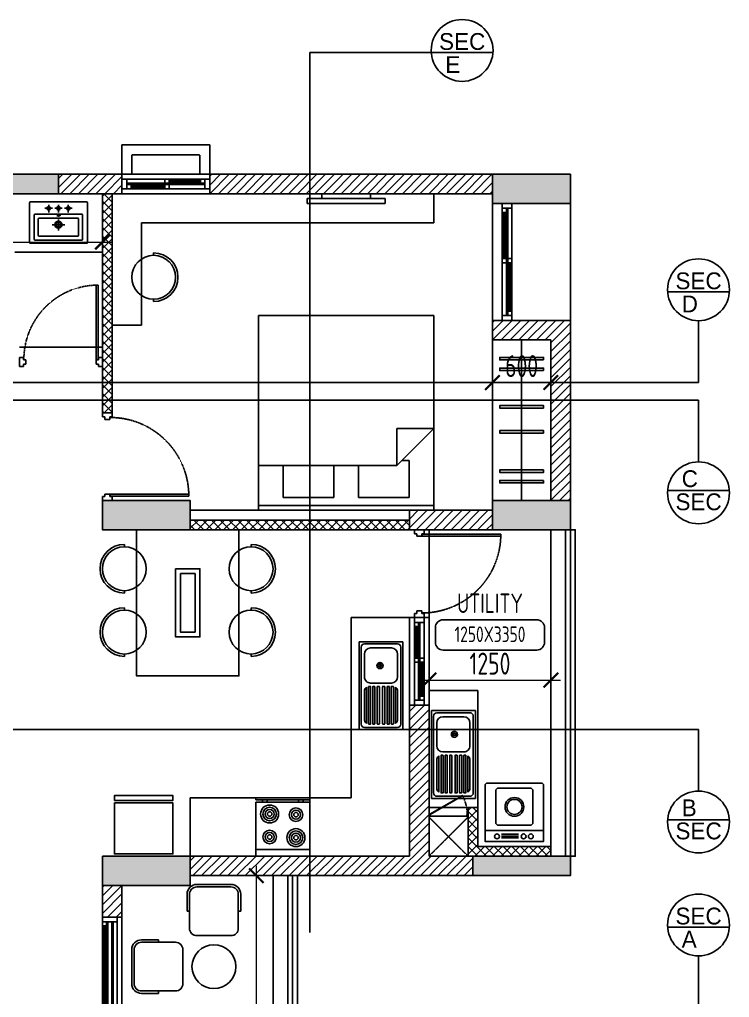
# Model space of a CAD drawing. Header units: millimetres. Extents: x -31859 to 58212, y -66440 to 17102.
# Drawn here: x 50931 to 58212, y -2439 to 7599 of the extents above; entities that cross this region are included whole.
import ezdxf
from ezdxf.enums import TextEntityAlignment as Align

# ---------------------------------------------------------------- set-up
doc = ezdxf.new("R2010")
doc.units = ezdxf.units.MM
doc.header["$LTSCALE"] = 10
doc.header["$PDMODE"] = 35
doc.header["$PDSIZE"] = 500
doc.linetypes.add('DASHED', pattern=[19.05, 12.7, -6.35])
doc.linetypes.add('HIDDEN', pattern=[9.525, 6.35, -3.175])
for name, color, linetype in [('07--DIM-1', 1, 'Continuous'), ('A--BLOCKWALL-1', 9, 'Continuous'), ('A--BLOCKWALL-2', 2, 'Continuous'), ('A--BLOCKWALL-3', 3, 'Continuous'), ('A--BLOCKWALL-HATCH', 8, 'Continuous'), ('A--CONCRETE-1', 9, 'Continuous'), ('A--CONCRETE-HID', 9, 'HIDDEN'), ('A--DOWN', 34, 'Continuous'), ('A--FIXTURE-0', 8, 'Continuous'), ('A--FURNITURE-0', 253, 'Continuous'), ('A--FURNITURE-1', 9, 'Continuous'), ('A--GLAZING-0', 181, 'Continuous'), ('A--HANDRAIL-1', 9, 'Continuous'), ('A--HATCH-1', 8, 'Continuous'), ('A--SANITARY-0', 253, 'Continuous'), ('A--SHAFT-HIDDEN', 9, 'HIDDEN'), ('A--SPACENUMBER', 2, 'Continuous'), ('A--SPACENUMBER-1', 8, 'Continuous'), ('A--SPACEREF', 3, 'Continuous'), ('A--Stucture', 9, 'Continuous'), ('A--TILING-1', 8, 'Continuous'), ('Typical floor Column Centre line$0$X-3rd Floor Column$0$A--COL250', 250, 'Continuous'), ('Typical floor Column Centre line$0$X-3rd Floor Column$0$A--CONCRETE-4', 4, 'Continuous')]:
    doc.layers.add(name, color=color, linetype=linetype)
doc.styles.add('ISO', font='isocp2.shx', dxfattribs={"width": 0.8})
doc.dimstyles.new('A-DIM-100', dxfattribs={"dimscale": 100, "dimtxt": 2.25, "dimasz": 1.5, "dimexe": 1, "dimexo": 0.5, "dimgap": 0, "dimtad": 0, "dimdec": 0, "dimzin": 12, "dimdsep": 46, "dimtxsty": 'ISO', "dimblk": 'ARCHTICK', "dimcen": 1, "dimdle": 1, "dimclrd": 8, "dimclre": 8, "dimclrt": 256, "dimadec": 0, "dimazin": 3, "dimtfac": 1, "dimtdec": 0, "dimtmove": 1, "dimatfit": 2, "dimfxl": 1, "dimtvp": 0.75, "dimtolj": 1, "dimtzin": 12, "dimlwd": 18, "dimlwe": 18, "dimarcsym": 0})
pattern_1 = [(45, (48881.21, -7888.62), (-44.90128, 44.90128), [])]
pattern_2 = [(45, (48881.21, -7888.62), (-44.90128, 44.90128), []), (135, (48881.21, -7888.62), (-44.90128, -44.90128), [])]

# ---------------------------------------------------------------- blocks, each defined once
blk = doc.blocks.new('A$C542B73FF')
at = {"layer": 'A--FURNITURE-0'}
for points in [[(-400, 50), (400, 50), (400, 100), (-400, 100)], [(-250, 0), (250, 0), (250, 50), (-250, 50)]]:
    blk.add_lwpolyline(points, close=True, dxfattribs=at)
blk = doc.blocks.new('A$C7FA855F9')
at = {"layer": 'A--FURNITURE-0', "linetype": 'Continuous'}
for p, q in [((900, 2000), (-900, 2000)), ((-900, 2000), (-900, 0)), ((900, 0), (900, 2000)), ((900, 840), (520, 460)), ((520, 840), (900, 840)), ((520, 460), (520, 840)), ((645, 510), (570, 510)), ((645, 130), (645, 510)), ((-900, 460), (520, 460)), ((-645, 460), (-645, 130)), ((-125, 130), (-125, 460)), ((125, 460), (125, 130)), ((-645, 130), (-125, 130)), ((125, 130), (645, 130)), ((-900, 50), (900, 50)), ((-900, 0), (900, 0))]:
    blk.add_line(p, q, dxfattribs=at)
blk = doc.blocks.new('A$C383732B3')
for p, q in [((275, 250), (275, 275)), ((275, -250), (275, -275))]:
    blk.add_line(p, q)
blk.add_lwpolyline([(275, 275), (100, 275, 0.414214), (0, 175), (0, -175, 0.414214), (100, -275), (275, -275)], format="xyb")
blk.add_lwpolyline([(100, -250), (450, -250, 0.414214), (525, -175), (525, 175, 0.414214), (450, 250), (100, 250, 0.414214), (25, 175), (25, -175, 0.414214)], format="xyb", close=True)
blk = doc.blocks.new('A$C337B3EF4')
for p, q in [((0, 225), (0, 250)), ((0, -250), (0, -225))]:
    blk.add_line(p, q)
blk.add_circle((0, 0), 225)
blk.add_arc((0, 0), 250, 270, 90)
blk = doc.blocks.new('A$C666E5324')
at = {"layer": 'A--FURNITURE-0'}
for points in [[(0, -525), (-1500, -525), (-1500, 525), (0, 525)], [(-400, -125), (-1100, -125), (-1100, 125), (-400, 125)], [(-450, -75), (-1050, -75), (-1050, 75), (-450, 75)]]:
    blk.add_lwpolyline(points, close=True, dxfattribs=at)
at = {"layer": 'A--FURNITURE-0', "xscale": -1, "rotation": 270.000000000004}
for p in [(-1050, 650), (-400, 650)]:
    blk.add_blockref('A$C337B3EF4', p, dxfattribs=at)
at = {"layer": 'A--FURNITURE-0', "rotation": 270.000000000004}
for p in [(-1050, -650), (-400, -650)]:
    blk.add_blockref('A$C337B3EF4', p, dxfattribs=at)
blk = doc.blocks.new('A$C030B2EE2')
at = {"layer": 'A--DOWN'}
for p, q in [((-100, 1150), (-100, 50)), ((-57, 1150), (-57, 50)), ((-43, 1150), (-43, 93)), ((0, 50), (0, 1150))]:
    blk.add_line(p, q, dxfattribs=at)
for points in [[(0, 1150), (-100, 1150), (-100, 1200), (0, 1200)], [(-57, 1150), (-100, 1150), (-100, 1107), (-57, 1107)], [(-57, 634), (-100, 634), (-100, 591), (-57, 591)], [(0, 634), (-43, 634), (-43, 591), (0, 591)], [(0, 50), (-100, 50), (-100, 0), (0, 0)], [(0, 93), (-43, 93), (-43, 50), (0, 50)]]:
    blk.add_lwpolyline(points, close=True, dxfattribs=at)
at = {"layer": 'A--GLAZING-0'}
for p, q in [((-86, 634), (-86, 1107)), ((-72, 634), (-72, 1107)), ((-28, 93), (-28, 591)), ((-14, 93), (-14, 591))]:
    blk.add_line(p, q, dxfattribs=at)
blk = doc.blocks.new('A$C35654C4B')
at = {"layer": 'A--BLOCKWALL-1'}
for p, q in [((-900, 200), (0, 200)), ((-900, 0), (0, 0))]:
    blk.add_line(p, q, dxfattribs=at)
at = {"layer": 'A--DOWN'}
for p, q in [((-50, 150), (-850, 150)), ((-50, 107), (-850, 107)), ((-850, 50), (-50, 50)), ((-50, 93), (-807, 93))]:
    blk.add_line(p, q, dxfattribs=at)
for points in [[(-850, 50), (-850, 150), (-900, 150), (-900, 50)], [(-416, 107), (-416, 150), (-459, 150), (-459, 107)], [(-50, 107), (-50, 150), (-93, 150), (-93, 107)], [(-50, 50), (-50, 150), (0, 150), (0, 50)], [(-807, 50), (-807, 93), (-850, 93), (-850, 50)], [(-416, 50), (-416, 93), (-459, 93), (-459, 50)]]:
    blk.add_lwpolyline(points, close=True, dxfattribs=at)
at = {"layer": 'A--GLAZING-0'}
for p, q in [((-416, 136), (-93, 136)), ((-416, 122), (-93, 122)), ((-807, 78), (-459, 78)), ((-807, 64), (-459, 64))]:
    blk.add_line(p, q, dxfattribs=at)
blk = doc.blocks.new('A$C34D21E7E')
at = {"layer": 'A--DOWN'}
for p, q in [((-150, 2450), (-150, -150)), ((-110, 2450), (-110, -150)), ((-95, 2450), (-95, -150)), ((-55, -150), (-55, 2450)), ((-40, -150), (-40, 2450)), ((0, -150), (0, 2450))]:
    blk.add_line(p, q, dxfattribs=at)
for points in [[(-150, 2450), (0, 2450), (0, 2500), (-150, 2500)], [(-40, 2450), (0, 2450), (0, 2410), (-40, 2410)], [(-95, 1590), (-55, 1590), (-55, 1550), (-95, 1550)], [(-40, 1550), (0, 1550), (0, 1590), (-40, 1590)], [(-150, 740), (-110, 740), (-110, 700), (-150, 700)], [(-95, 700), (-55, 700), (-55, 740), (-95, 740)], [(-150, -150), (-110, -150), (-110, -110), (-150, -110)], [(-150, -150), (0, -150), (0, -200), (-150, -200)]]:
    blk.add_lwpolyline(points, close=True, dxfattribs=at)
at = {"layer": 'A--GLAZING-0'}
for p, q in [((-25, 1590), (-25, 2410)), ((-15, 1590), (-15, 2410)), ((-80, 740), (-80, 1550)), ((-70, 740), (-70, 1550)), ((-135, -110), (-135, 700)), ((-125, -110), (-125, 700))]:
    blk.add_line(p, q, dxfattribs=at)
blk = doc.blocks.new('A$C1CBF2325')
at = {"layer": 'A--DOWN'}
for p, q in [((100, 0), (0, 0)), ((0, 0), (0, -42)), ((100, 0), (100, -42)), ((25, -42), (0, -42)), ((25, -42), (25, -67)), ((75, -67), (25, -67)), ((75, -42), (75, -67)), ((75, -42), (100, -42)), ((79, -46), (79, -67)), ((79, -46), (886, -46)), ((79, -67), (886, -67)), ((886, -67), (886, -46)), ((25, -858), (0, -858)), ((0, -900), (0, -858)), ((100, -900), (0, -900)), ((75, -833), (25, -833)), ((25, -858), (25, -833)), ((75, -858), (75, -833)), ((75, -858), (100, -858)), ((100, -900), (100, -858))]:
    blk.add_line(p, q, dxfattribs=at)
at = {"layer": 'A--DOWN', "color": 8, "linetype": 'DASHED', "ltscale": 0.005}
blk.add_arc((79, -46), 807, 269.7319, 358.5291, dxfattribs=at)
blk = doc.blocks.new('A$C302618AE')
at = {"layer": 'A--SANITARY-0'}
for p, q in [((-287, 0), (287, 0)), ((-297, -10), (-297, -416)), ((-60, -67), (-138, -67)), ((-100, -30), (-100, -110)), ((40, -67), (-38, -67)), ((1, -30), (1, -110)), ((141, -67), (63, -67)), ((101, -30), (101, -110)), ((297, -10), (297, -416)), ((-247, -138), (-247, -383)), ((-237, -128), (240, -128)), ((-206, -178), (-206, -343)), ((-196, -168), (199, -168)), ((0, -183), (0, -295)), ((209, -178), (209, -343)), ((250, -138), (250, -383)), ((65, -236), (-65, -236)), ((-237, -393), (240, -393)), ((-196, -353), (199, -353)), ((-287, -426), (287, -426))]:
    blk.add_line(p, q, dxfattribs=at)
for centre, radius in [((-100, -67), 17.8), ((1, -67), 17.8), ((101, -67), 17.8), ((1, -235), 36.3), ((1, -235), 25)]:
    blk.add_circle(centre, radius, dxfattribs=at)
for centre, start, end in [((-287, -10), 90, 180), ((287, -10), 0, 90), ((-237, -138), 90, 180), ((-196, -178), 90, 180), ((199, -178), 0, 90), ((240, -138), 0, 90), ((-237, -383), 180, 270), ((-196, -343), 180, 270), ((199, -343), 270, 0), ((240, -383), 270, 0), ((-287, -416), 180, 270), ((287, -416), 270, 0)]:
    blk.add_arc(centre, 10, start, end, dxfattribs=at)
blk.add_ellipse((0, -141), major_axis=(17.6, 0), ratio=0.318204, dxfattribs=at)
blk = doc.blocks.new('A$C47D60FF3')
at = {"layer": 'A--FIXTURE-0'}
blk.add_lwpolyline([(-0.075, 0.6), (-0.075, 0), (-0.6, 0), (-0.6, 0.6)], close=True, dxfattribs=at)
blk.add_lwpolyline([(-0.05, 0.6), (-0.05, 0), (0, 0), (0, 0.6), (-0.05, 0.6)], dxfattribs=at)
blk = doc.blocks.new('SPACE')
at = {"layer": 'A--SPACENUMBER-1'}
blk.add_lwpolyline([(-600, 0), (600, 0, 0.414213562), (700, 100), (700, 288.5, 0.414213562), (600, 388.5), (-600, 388.5, 0.414213562), (-700, 288.5), (-700, 100, 0.414213562), (-600, 0, -0.052514465)], format="xyb", dxfattribs=at)
at = {"layer": 'A--SPACENUMBER', "style": 'ISO', "width": 0.8, "flags": 4}
blk.add_attdef('01', text='', height=250, dxfattribs=at).set_placement((0.455, 202.41), align=Align.MIDDLE)
at = {"layer": 'A--SPACEREF', "style": 'ISO', "width": 0.8, "flags": 4}
blk.add_attdef('S', text='', height=300, dxfattribs=at).set_placement((1.35, 474.975), align=Align.CENTER)
blk = doc.blocks.new('A$C2D7D56F7')
at = {"layer": 'A--FIXTURE-0'}
for p, q in [((-0.044, -0.037), (0.131, -0.037)), ((-0.044, -0.056), (0.131, -0.056)), ((-0.044, -0.074), (0.131, -0.074)), ((-0.3, -0.113), (0.3, -0.113))]:
    blk.add_line(p, q, dxfattribs=at)
blk.add_lwpolyline([(0.3, -0.575, -0.414214), (0.275, -0.6), (-0.275, -0.6, -0.414214), (-0.3, -0.575), (-0.3, 0), (0.3, 0)], format="xyb", close=True, dxfattribs=at)
blk.add_lwpolyline([(-0.173, -0.168), (0.173, -0.168), (0.189, -0.184), (0.189, -0.531), (0.173, -0.546), (-0.173, -0.546), (-0.189, -0.531), (-0.189, -0.184)], close=True, dxfattribs=at)
for centre, radius in [((-0.169, -0.052), 0.025), ((-0.095, -0.052), 0.025), ((0.178, -0.052), 0.025), ((-0.001, -0.355), 0.0964), ((-0.001, -0.355), 0.0776)]:
    blk.add_circle(centre, radius, dxfattribs=at)
blk = doc.blocks.new('A$C321E12B3')
at = {"layer": 'A--SANITARY-0', "ltscale": 5}
for p, q in [((-0.9, 0.45), (0, 0.45)), ((-0.9, 0), (-0.9, 0.45)), ((-0.845, 0.429), (-0.055, 0.429)), ((0, 0.45), (0, 0)), ((-0.879, 0.055), (-0.879, 0.395)), ((-0.837, 0.118), (-0.837, 0.332)), ((-0.774, 0.395), (-0.54, 0.395)), ((-0.477, 0.332), (-0.477, 0.118)), ((-0.443, 0.335), (-0.443, 0.348)), ((-0.443, 0.293), (-0.443, 0.306)), ((-0.439, 0.352), (-0.059, 0.352)), ((-0.059, 0.331), (-0.439, 0.331)), ((-0.439, 0.31), (-0.059, 0.31)), ((-0.063, 0.373), (-0.435, 0.373)), ((-0.404, 0.394), (-0.094, 0.394)), ((-0.055, 0.348), (-0.055, 0.335)), ((-0.055, 0.306), (-0.055, 0.293)), ((-0.021, 0.395), (-0.021, 0.055)), ((-0.443, 0.246), (-0.443, 0.259)), ((-0.443, 0.204), (-0.443, 0.191)), ((-0.059, 0.289), (-0.439, 0.289)), ((-0.439, 0.263), (-0.059, 0.263)), ((-0.059, 0.242), (-0.439, 0.242)), ((-0.059, 0.208), (-0.439, 0.208)), ((-0.055, 0.259), (-0.055, 0.246)), ((-0.055, 0.191), (-0.055, 0.204)), ((-0.443, 0.157), (-0.443, 0.144)), ((-0.443, 0.115), (-0.443, 0.102)), ((-0.439, 0.187), (-0.059, 0.187)), ((-0.059, 0.161), (-0.439, 0.161)), ((-0.439, 0.14), (-0.059, 0.14)), ((-0.059, 0.119), (-0.439, 0.119)), ((-0.055, 0.144), (-0.055, 0.157)), ((-0.055, 0.102), (-0.055, 0.115)), ((0, 0), (-0.9, 0)), ((-0.055, 0.021), (-0.845, 0.021)), ((-0.54, 0.055), (-0.774, 0.055)), ((-0.439, 0.098), (-0.059, 0.098)), ((-0.063, 0.077), (-0.435, 0.077)), ((-0.404, 0.056), (-0.094, 0.056))]:
    blk.add_line(p, q, dxfattribs=at)
at = {"layer": 'A--SANITARY-0'}
blk.add_line((-0.9, 0.45), (0, 0.45), dxfattribs=at)
at = {"layer": 'A--SANITARY-0', "ltscale": 5, "extrusion": (0, 0, -1)}
for centre, major_axis, start_param, end_param in [((-0.845, 0.395), (-0.0238, 0.0238), 5.497787, 7.068583), ((-0.055, 0.395), (-0.0238, 0.0238), 0.785398, 2.356194), ((-0.774, 0.332), (0.0446, 0.0446), 3.926991, 5.497787), ((-0.54, 0.332), (0.0446, 0.0446), -0.785398, 0.785398), ((-0.439, 0.348), (0.00297, 0.00297), 3.926991, 5.497787), ((-0.439, 0.335), (-0.00297, 0.00297), 3.926991, 5.497787), ((-0.439, 0.306), (-0.00297, 0.00297), 5.497787, 7.068583), ((-0.393, 0.345), (-0.0357, 0.0357), 6.090163, 6.844508), ((-0.105, 0.345), (-0.0357, 0.0357), 1.009473, 1.763819), ((-0.059, 0.348), (0.00297, 0.00297), -0.785398, 0.785398), ((-0.059, 0.335), (-0.00297, 0.00297), 2.356194, 3.926991), ((-0.059, 0.306), (0.00297, 0.00297), -0.785398, 0.785398), ((-0.657, 0.214), (0.0223, 0.0223), 0.785398, 7.068583), ((-0.657, 0.214), (0.0112, 0.0112), 0.785398, 7.068583), ((-0.657, 0.214), (0.00743, 0.00743), 0.785398, 7.068583), ((-0.439, 0.293), (-0.00297, 0.00297), 3.926991, 5.497787), ((-0.439, 0.204), (0.00297, 0.00297), 3.926991, 5.497787), ((-0.059, 0.293), (-0.00297, 0.00297), 2.356194, 3.926991), ((-0.059, 0.204), (0.00297, 0.00297), -0.785398, 0.785398), ((-0.774, 0.118), (-0.0446, 0.0446), 3.926991, 5.497787), ((-0.54, 0.118), (-0.0446, 0.0446), 2.356194, 3.926991), ((-0.439, 0.191), (-0.00297, 0.00297), 3.926991, 5.497787), ((-0.439, 0.157), (0.00297, 0.00297), 3.926991, 5.497787), ((-0.439, 0.144), (0.00297, 0.00297), 2.356194, 3.926991), ((-0.439, 0.115), (0.00297, 0.00297), 3.926991, 5.497787), ((-0.439, 0.102), (0.00297, 0.00297), 2.356194, 3.926991), ((-0.059, 0.191), (-0.00297, 0.00297), 2.356194, 3.926991), ((-0.059, 0.157), (0.00297, 0.00297), -0.785398, 0.785398), ((-0.059, 0.144), (-0.00297, 0.00297), 2.356194, 3.926991), ((-0.059, 0.115), (0.00297, 0.00297), -0.785398, 0.785398), ((-0.059, 0.102), (-0.00297, 0.00297), 2.356194, 3.926991), ((-0.845, 0.055), (0.0238, 0.0238), 2.356194, 3.926991), ((-0.393, 0.105), (-0.0357, 0.0357), 4.151066, 4.905412), ((-0.105, 0.105), (-0.0357, 0.0357), 2.94857, 3.702916), ((-0.055, 0.055), (-0.0238, 0.0238), 2.356194, 3.926991)]:
    blk.add_ellipse(centre, major_axis=major_axis, ratio=1, start_param=start_param, end_param=end_param, dxfattribs=at)
at = {"layer": 'A--SANITARY-0', "ltscale": 5}
for centre, major_axis, start_param, end_param in [((-0.439, 0.259), (-0.00297, -0.00297), 3.926991, 5.497787), ((-0.439, 0.246), (0.00297, -0.00297), 3.926991, 5.497787), ((-0.059, 0.259), (-0.00297, -0.00297), 2.356194, 3.926991), ((-0.059, 0.246), (0.00297, -0.00297), -0.785398, 0.785398)]:
    blk.add_ellipse(centre, major_axis=major_axis, ratio=1, start_param=start_param, end_param=end_param, dxfattribs=at)
blk = doc.blocks.new('A$C4DFF75E1')
at = {"layer": 'A--DOWN'}
for p, q in [((9, 25), (0, 25)), ((0, 25), (0, 0)), ((0, 0), (12, 0)), ((9, 15, 0), (9, 25, 0)), ((12, 15, 0), (9, 15, 0)), ((12, 15, 0), (12, 0, 0)), ((12, 15, 0), (12, 0, 0)), ((12, 0), (12, 15)), ((438, 15, 0), (438, 0, 0)), ((438, 15, 0), (438, 0, 0)), ((438, 15, 0), (441, 15, 0)), ((438, 0), (438, 15)), ((450, 0), (438, 0)), ((441, 15, 0), (441, 25, 0)), ((441, 25), (450, 25)), ((450, 25), (450, 0))]:
    blk.add_line(p, q, dxfattribs=at)
blk.add_lwpolyline([(14, 18), (388, 234), (385, 240), (11, 24)], close=True, dxfattribs=at)
blk.add_circle((10, 24, 0), 0.781, dxfattribs=at)
at = {"layer": 'A--DOWN', "color": 8, "linetype": 'DASHED', "ltscale": 0.003}
blk.add_arc((-37, 15, 0), 478, 0, 27.2936, dxfattribs=at)
blk = doc.blocks.new('_ArchTick')
at = {"color": 0, "const_width": 0.15}
blk.add_lwpolyline([(-0.5, -0.5), (0.5, 0.5)], dxfattribs=at)
blk = doc.blocks.new('*D266')
at = {"layer": '07--DIM-1', "color": 8, "lineweight": 18}
for p, q in [((55781, 4261), (55781, 3773)), ((56381, 4261), (56381, 3773)), ((55681, 3873), (56481, 3873))]:
    blk.add_line(p, q, dxfattribs=at)
at = {"layer": 'Defpoints', "color": 0}
for p in [(55781, 4311), (56381, 4311), (56381, 3873)]:
    blk.add_point(p, dxfattribs=at)
at = {"layer": '07--DIM-1', "color": 8, "lineweight": 18, "xscale": 150, "yscale": 150, "zscale": 150, "rotation": 180}
blk.add_blockref('_ArchTick', (55781, 3873), dxfattribs=at)
at = {"layer": '07--DIM-1', "color": 8, "lineweight": 18, "xscale": 150, "yscale": 150, "zscale": 150}
blk.add_blockref('_ArchTick', (56381, 3873), dxfattribs=at)
at = {"layer": '07--DIM-1', "insert": (56081, 4042), "char_height": 225, "attachment_point": 5, "style": 'ISO'}
blk.add_mtext('\\A1;600', dxfattribs=at)
blk = doc.blocks.new('*D267')
at = {"layer": '07--DIM-1', "color": 8, "lineweight": 18}
for p, q in [((49181, 5761), (49181, 5215)), ((51781, 5761), (51781, 5215)), ((49081, 5315), (51881, 5315))]:
    blk.add_line(p, q, dxfattribs=at)
at = {"layer": 'Defpoints', "color": 0}
for p in [(49181, 5811), (51781, 5811), (51781, 5315)]:
    blk.add_point(p, dxfattribs=at)
at = {"layer": '07--DIM-1', "color": 8, "lineweight": 18, "xscale": 150, "yscale": 150, "zscale": 150, "rotation": 180}
blk.add_blockref('_ArchTick', (49181, 5315), dxfattribs=at)
at = {"layer": '07--DIM-1', "color": 8, "lineweight": 18, "xscale": 150, "yscale": 150, "zscale": 150}
blk.add_blockref('_ArchTick', (51781, 5315), dxfattribs=at)
at = {"layer": '07--DIM-1', "insert": (50481, 5484), "char_height": 225, "attachment_point": 5, "style": 'ISO'}
blk.add_mtext('\\A1;2600', dxfattribs=at)
blk = doc.blocks.new('*D270')
at = {"layer": '07--DIM-1', "color": 8, "lineweight": 18}
for p, q in [((53359, -1089), (53359, -4839)), ((53481, -1189), (53259, -1189)), ((53481, -4739), (53259, -4739))]:
    blk.add_line(p, q, dxfattribs=at)
at = {"layer": 'Defpoints', "color": 0}
for p in [(53531, -1189), (53359, -4739), (53531, -4739)]:
    blk.add_point(p, dxfattribs=at)
at = {"layer": '07--DIM-1', "color": 8, "lineweight": 18, "xscale": 150, "yscale": 150, "zscale": 150}
for p, rotation in [((53359, -1189), 90), ((53359, -4739), 270)]:
    blk.add_blockref('_ArchTick', p, dxfattribs=dict(at, rotation=rotation))
at = {"layer": '07--DIM-1', "insert": (53190, -2964), "char_height": 225, "attachment_point": 5, "rotation": 90, "style": 'ISO'}
blk.add_mtext('\\A1;3550', dxfattribs=at)
blk = doc.blocks.new('*D274')
at = {"layer": '07--DIM-1', "color": 8, "lineweight": 18}
for p, q in [((55131, 774), (55131, 919)), ((56381, 774), (56381, 919)), ((55031, 819), (56481, 819))]:
    blk.add_line(p, q, dxfattribs=at)
at = {"layer": 'Defpoints', "color": 0}
for p in [(56381, 819), (55131, 724), (56381, 724)]:
    blk.add_point(p, dxfattribs=at)
at = {"layer": '07--DIM-1', "color": 8, "lineweight": 18, "xscale": 150, "yscale": 150, "zscale": 150, "rotation": 180}
blk.add_blockref('_ArchTick', (55131, 819), dxfattribs=at)
at = {"layer": '07--DIM-1', "color": 8, "lineweight": 18, "xscale": 150, "yscale": 150, "zscale": 150}
blk.add_blockref('_ArchTick', (56381, 819), dxfattribs=at)
at = {"layer": '07--DIM-1', "insert": (55756, 988), "char_height": 225, "attachment_point": 5, "style": 'ISO'}
blk.add_mtext('\\A1;1250', dxfattribs=at)
blk = doc.blocks.new('A$C06896976')
at = {"layer": 'A--FIXTURE-0'}
for p, q in [((0, 0.6), (-0.6, 0.6)), ((-0.6, 0.6), (-0.6, 0)), ((-0.525, 0.6), (-0.525, 0)), ((0, 0), (0, 0.6)), ((0.05, 0.6), (0.025, 0.6)), ((0.025, 0.6), (0.025, 0)), ((0.05, 0), (0.05, 0.6)), ((0, 0.525), (0.025, 0.525)), ((0.025, 0.475), (0, 0.475)), ((0.025, 0.125), (0, 0.125)), ((-0.6, 0), (0, 0)), ((0, 0.075), (0.025, 0.075)), ((0.025, 0), (0.05, 0))]:
    blk.add_line(p, q, dxfattribs=at)
for centre, major_axis, start_param, end_param in [((-0.394, 0.446), (0.0707, 0.0707), 0.785398, 7.068583), ((-0.394, 0.446), (0.053, 0.053), 0.785398, 7.068583), ((-0.394, 0.446), (0.0354, 0.0354), 0.785398, 7.068583), ((-0.394, 0.446), (0.0177, 0.0177), 0.785398, 7.068583), ((-0.139, 0.446), (-0.053, 0.053), -0.785398, 5.497787), ((-0.139, 0.446), (-0.0354, 0.0354), -0.785398, 5.497787), ((-0.139, 0.446), (0.0177, 0.0177), 0.785398, 7.068583), ((-0.386, 0.154), (0.053, -0.053), -0.785398, 5.497787), ((-0.131, 0.154), (-0.0707, -0.0707), 0.785398, 7.068583), ((-0.131, 0.154), (-0.053, -0.053), 0.785398, 7.068583), ((-0.386, 0.154), (0.0354, -0.0354), -0.785398, 5.497787), ((-0.386, 0.154), (-0.0177, -0.0177), 0.785398, 7.068583), ((-0.131, 0.154), (-0.0354, -0.0354), 0.785398, 7.068583), ((-0.131, 0.154), (-0.0177, -0.0177), 0.785398, 7.068583)]:
    blk.add_ellipse(centre, major_axis=major_axis, ratio=1, start_param=start_param, end_param=end_param, dxfattribs=at)

msp = doc.modelspace()

# ---------------------------------------------------------------- hatches: boundary and pattern name
at = {"layer": 'A--BLOCKWALL-HATCH'}
h = msp.add_hatch(dxfattribs=at)
h.set_pattern_fill('ANSI37', color=256, scale=20, style=0)
h.set_pattern_definition(pattern_2)
h.paths.add_polyline_path([(51781.2, 5811.4), (51881.2, 5811.4), (51881.2, 3561.4), (51781.2, 3561.4)])
h = msp.add_hatch(dxfattribs=at)
h.set_pattern_fill('ANSI37', color=256, scale=20, style=0)
h.set_pattern_definition(pattern_2)
h.paths.add_polyline_path([(52681.2, 2361.4), (54931.2, 2361.4), (54931.2, 2461.4), (52681.2, 2461.4)])
h = msp.add_hatch(dxfattribs=at)
h.set_pattern_fill('ANSI37', color=256, scale=20, style=0)
h.set_pattern_definition([(45, (48881.21, -7888.62), (-44.90128, 44.90128), []), (135, (48881.21, -7888.62), (-44.90128, -44.90128), [])])
h.paths.add_polyline_path([(55531.2, -488.6), (55531.2, -988.6), (56381.2, -988.6), (56381.2, -888.6), (55631.2, -888.6), (55631.2, -488.6)])
at = {"layer": 'A--HATCH-1'}
h = msp.add_hatch(dxfattribs=at)
h.set_pattern_fill('ANSI31', color=256, scale=20, style=0)
h.set_pattern_definition(pattern_1)
h.paths.add_polyline_path([(51331.2, 5811.4), (51981.2, 5811.4), (51981.2, 6011.4), (51331.2, 6011.4)])
h = msp.add_hatch(dxfattribs=at)
h.set_pattern_fill('ANSI31', color=256, scale=20, style=0)
h.set_pattern_definition(pattern_1)
h.paths.add_polyline_path([(52881.2, 5811.4), (55781.2, 5811.4), (55781.2, 6011.4), (52881.2, 6011.4)])
h = msp.add_hatch(dxfattribs=at)
h.set_pattern_fill('ANSI31', color=256, scale=20, style=0)
h.set_pattern_definition(pattern_1)
h.paths.add_polyline_path([(55781.2, 4311.4), (56381.2, 4311.4), (56381.2, 2661.4), (56581.2, 2661.4), (56581.2, 4511.4), (55781.2, 4511.4)])
h = msp.add_hatch(dxfattribs=at)
h.set_pattern_fill('ANSI31', color=256, scale=20, style=0)
h.set_pattern_definition(pattern_1)
h.paths.add_polyline_path([(54931.2, 2361.4), (55781.2, 2361.4), (55781.2, 2561.4), (54931.2, 2561.4)])
h = msp.add_hatch(dxfattribs=at)
h.set_pattern_fill('ANSI31', color=256, scale=20, style=0)
h.set_pattern_definition(pattern_1)
h.paths.add_polyline_path([(54931.2, 561.4), (55131.2, 561.4), (55131.2, -988.6), (55581.2, -988.6), (55581.2, -1188.6), (52681.2, -1188.6), (52681.2, -988.6), (54931.2, -988.6)])
h = msp.add_hatch(dxfattribs=at)
h.set_pattern_fill('ANSI31', color=256, scale=20, style=0)
h.set_pattern_definition(pattern_1)
h.paths.add_polyline_path([(51781.2, -1288.6), (51981.2, -1288.6), (51981.2, -1613.6), (51781.2, -1613.6)])
at = {"layer": 'Typical floor Column Centre line$0$X-3rd Floor Column$0$A--COL250'}
h = msp.add_hatch(color=256, dxfattribs=at)
h.dxf.hatch_style = 1
h.paths.add_polyline_path([(50081.2, 6011.4), (51331.2, 6011.4), (51331.2, 5811.4), (50081.2, 5811.4)])
h = msp.add_hatch(color=256, dxfattribs=at)
h.dxf.hatch_style = 1
h.paths.add_polyline_path([(55781.2, 6011.4), (56581.2, 6011.4), (56581.2, 5711.4), (55781.2, 5711.4)])
h = msp.add_hatch(color=256, dxfattribs=at)
h.dxf.hatch_style = 1
h.paths.add_polyline_path([(51781.2, 2661.4), (52681.2, 2661.4), (52681.2, 2361.4), (51781.2, 2361.4)])
h = msp.add_hatch(color=256, dxfattribs=at)
h.dxf.hatch_style = 1
h.paths.add_polyline_path([(55781.2, 2661.4), (56581.2, 2661.4), (56581.2, 2361.4), (55781.2, 2361.4)])
h = msp.add_hatch(color=256, dxfattribs=at)
h.dxf.hatch_style = 1
h.paths.add_polyline_path([(51781.2, -988.6), (52681.2, -988.6), (52681.2, -1288.6), (51781.2, -1288.6)])
h = msp.add_hatch(color=256, dxfattribs=at)
h.dxf.hatch_style = 1
h.paths.add_polyline_path([(55581.2, -988.6), (56581.2, -988.6), (56581.2, -1188.6), (55581.2, -1188.6)])

# ---------------------------------------------------------------- linework, layer by layer
at = {"color": 6}
for p, q in [((53908.1, -1771.4), (53908.1, 7259.1)), ((53908.1, 7259.1), (55154.1, 7259.1)), ((55154.1, 7259.1), (55786.9, 7259.1)), ((57578.9, 4802.4), (58211.7, 4802.4)), ((57895.3, 3874.6), (57895.3, 4507.7)), ((44426, 3874.6), (57895.3, 3874.6)), ((44426, 3691.2), (57895.3, 3691.2)), ((57895.3, 3691.2), (57895.3, 3058.1)), ((57578.9, 2763.4), (58211.7, 2763.4)), ((44426, 313), (57895.3, 313)), ((57895.3, 313), (57895.3, -320.1)), ((57578.9, -614.8), (58211.7, -614.8)), ((57578.9, -1717.7), (58211.7, -1717.7)), ((57895.3, -2645.5), (57895.3, -2012.4))]:
    msp.add_line(p, q, dxfattribs=at)
msp.add_line((54931.2, 2561.4), (52681.2, 2561.4))
for centre in [(55470.5, 7281.6), (57895.3, 4824.9), (57895.3, 2740.9), (57895.3, -637.3), (57895.3, -1695.2)]:
    msp.add_circle(centre, 317.2, dxfattribs=at)
at = {"layer": 'A--BLOCKWALL-1'}
for p, q in [((55781.2, 4511.4), (55781.2, 5711.4)), ((56381.2, 2361.4), (56381.2, -988.6)), ((54931.2, 1461.4), (55131.2, 1461.4)), ((53531.2, -1188.6), (53531.2, -4738.6))]:
    msp.add_line(p, q, dxfattribs=at)
at = {"layer": 'A--BLOCKWALL-2'}
for p, q in [((51981.2, 6011.4), (51981.2, 6311.4)), ((52881.2, 6311.4), (51981.2, 6311.4)), ((52881.2, 6011.4), (52881.2, 6311.4)), ((51781.2, 3561.4), (51781.2, 5811.4)), ((51781.2, 5811.4), (51881.2, 5811.4)), ((51881.2, 3561.4), (51881.2, 5811.4)), ((51781.2, 3561.4), (51881.2, 3561.4)), ((52681.2, 2461.4), (52681.2, 2361.4)), ((52681.2, 2461.4), (54931.2, 2461.4)), ((54931.2, 2461.4), (54931.2, 2361.4)), ((52681.2, 2361.4), (54931.2, 2361.4)), ((55531.2, -488.6), (55531.2, -988.6)), ((55631.2, -488.6), (55531.2, -488.6)), ((55631.2, -488.6), (55631.2, -888.6)), ((55631.2, -888.6), (56381.2, -888.6)), ((56381.2, -888.6), (56381.2, -988.6)), ((55531.2, -988.6), (56381.2, -988.6))]:
    msp.add_line(p, q, dxfattribs=at)
at = {"layer": 'A--BLOCKWALL-3'}
for p, q in [((51331.2, 5811.4), (51331.2, 6011.4)), ((51331.2, 6011.4), (51981.2, 6011.4)), ((51981.2, 5811.4), (51981.2, 6011.4)), ((52881.2, 5811.4), (52881.2, 6011.4)), ((52881.2, 6011.4), (55781.2, 6011.4)), ((55781.2, 5811.4), (55781.2, 6011.4)), ((51331.2, 5811.4), (51981.2, 5811.4)), ((52881.2, 5811.4), (55781.2, 5811.4)), ((55781.2, 4311.4), (55781.2, 4511.4)), ((55781.2, 4511.4), (56581.2, 4511.4)), ((56581.2, 4511.4), (56581.2, 2661.4)), ((55781.2, 4311.4), (56381.2, 4311.4)), ((56381.2, 4311.4), (56381.2, 2661.4)), ((56381.2, 2661.4), (56581.2, 2661.4)), ((54931.2, 2361.4), (54931.2, 2561.4)), ((54931.2, 2561.4), (55781.2, 2561.4)), ((55781.2, 2361.4), (55781.2, 2561.4)), ((54931.2, 2361.4), (55781.2, 2361.4)), ((54931.2, 561.4), (54931.2, -988.6)), ((54931.2, 561.4), (55131.2, 561.4)), ((55131.2, 561.4), (55131.2, -988.6)), ((52681.2, -988.6), (52681.2, -1188.6)), ((52681.2, -988.6), (54931.2, -988.6)), ((55131.2, -988.6), (55581.2, -988.6)), ((55581.2, -988.6), (55581.2, -1188.6)), ((52681.2, -1188.6), (55581.2, -1188.6)), ((51781.2, -1288.6), (51781.2, -1613.6)), ((51781.2, -1288.6), (51981.2, -1288.6)), ((51981.2, -1288.6), (51981.2, -1613.6)), ((51781.2, -1613.6), (51981.2, -1613.6))]:
    msp.add_line(p, q, dxfattribs=at)
at = {"layer": 'A--CONCRETE-1'}
msp.add_line((56581.2, 4511.4), (56581.2, 5711.4), dxfattribs=at)
at = {"layer": 'A--CONCRETE-HID', "ltscale": 0.01}
for p, q in [((52081.2, 6011.4), (52081.2, 6211.4)), ((52781.2, 6211.4), (52081.2, 6211.4)), ((52781.2, 6011.4), (52781.2, 6211.4))]:
    msp.add_line(p, q, dxfattribs=at)
at = {"layer": 'A--FIXTURE-0'}
for p, q in [((54331.2, 1461.4), (54331.2, -388.6)), ((54931.2, 1461.4), (54331.2, 1461.4)), ((55631.2, 711.4), (55131.2, 711.4)), ((55631.2, -488.6), (55631.2, 711.4)), ((52681.2, -388.6), (54331.2, -388.6)), ((52681.2, -988.6), (52681.2, -388.6))]:
    msp.add_line(p, q, dxfattribs=at)
at = {"layer": 'A--FURNITURE-0'}
for p, q in [((55181.2, 5511.4), (55181.2, 5811.4)), ((52181.2, 5511.4), (55181.2, 5511.4)), ((52181.2, 4461.4), (52181.2, 5511.4)), ((51881.2, 4461.4), (52181.2, 4461.4))]:
    msp.add_line(p, q, dxfattribs=at)
msp.add_circle((52924.4, -2122.2), 225, dxfattribs=at)
at = {"layer": 'A--FURNITURE-1'}
for p, q in [((55781.2, 4311.4), (55781.2, 2661.4)), ((56081.2, 4311.4), (56081.2, 2661.4))]:
    msp.add_line(p, q, dxfattribs=at)
for points in [[(56306.2, 4105.3), (55856.2, 4105.3), (55856.2, 4130.3), (56306.2, 4130.3), (56306.2, 4105.3)], [(56306.2, 3996.5), (55856.2, 3996.5), (55856.2, 4021.5), (56306.2, 4021.5), (56306.2, 3996.5)], [(56306.2, 3610.7), (55856.2, 3610.7), (55856.2, 3635.7), (56306.2, 3635.7), (56306.2, 3610.7)], [(56306.2, 3354.3), (55856.2, 3354.3), (55856.2, 3379.3), (56306.2, 3379.3), (56306.2, 3354.3)], [(56306.2, 2976.3), (55856.2, 2976.3), (55856.2, 2951.3), (56306.2, 2951.3), (56306.2, 2976.3)], [(56306.2, 2867.5), (55856.2, 2867.5), (55856.2, 2842.5), (56306.2, 2842.5), (56306.2, 2867.5)]]:
    msp.add_lwpolyline(points, dxfattribs=at)
at = {"layer": 'A--HANDRAIL-1', "color": 1}
for p, q in [((56531.2, 2361.4), (56531.2, -988.6)), ((56581.2, 2361.4), (56581.2, -988.6)), ((53681.2, -1188.6), (53681.2, -4738.6)), ((53731.2, -1188.6), (53731.2, -4738.6))]:
    msp.add_line(p, q, dxfattribs=at)
at = {"layer": 'A--SHAFT-HIDDEN', "ltscale": 0.01}
for p, q in [((55131.2, -488.6), (55531.2, -488.6)), ((55131.2, -577.5), (55531.2, -577.5)), ((55131.2, -588.6), (55531.2, -988.6)), ((55531.2, -588.6), (55131.2, -988.6))]:
    msp.add_line(p, q, dxfattribs=at)
at = {"layer": 'A--Stucture', "linetype": 'Continuous', "ltscale": 0.5}
msp.add_line((53781.2, -4938.6), (53781.2, -1188.6), dxfattribs=at)
msp.add_lwpolyline([(56581.2, -988.6), (56631.2, -988.6), (56631.2, 2361.4), (56581.2, 2361.4)], dxfattribs=at)
at = {"layer": 'A--TILING-1'}
for p, q in [((50881.2, 5211.4), (51781.2, 5211.4)), ((51781.2, 4236.4), (50931.2, 4236.4)), ((55131.2, 2361.4), (55131.2, 1461.4)), ((51981.2, -1613.6), (51981.2, -4313.6))]:
    msp.add_line(p, q, dxfattribs=at)
at = {"layer": 'Typical floor Column Centre line$0$X-3rd Floor Column$0$A--CONCRETE-4'}
for points in [[(50081.2, 6011.4), (51331.2, 6011.4), (51331.2, 5811.4), (50081.2, 5811.4)], [(55781.2, 6011.4), (56581.2, 6011.4), (56581.2, 5711.4), (55781.2, 5711.4)], [(51781.2, 2661.4), (52681.2, 2661.4), (52681.2, 2361.4), (51781.2, 2361.4)], [(55781.2, 2661.4), (56581.2, 2661.4), (56581.2, 2361.4), (55781.2, 2361.4)], [(51781.2, -988.6), (52681.2, -988.6), (52681.2, -1288.6), (51781.2, -1288.6)], [(55581.2, -988.6), (56581.2, -988.6), (56581.2, -1188.6), (55581.2, -1188.6)]]:
    msp.add_lwpolyline(points, close=True, dxfattribs=at)

# ---------------------------------------------------------------- block references
at = {"xscale": 0.8888888888759539, "yscale": 0.8888888888650399, "zscale": 0.8888888888658205}
msp.add_blockref('A$C4DFF75E1', (55131.2, -577.5), dxfattribs=at)
at = {"layer": 'A--DOWN'}
for name, p in [('A$C35654C4B', (52881.2, 5811.4)), ('A$C030B2EE2', (55981.2, 4511.4))]:
    msp.add_blockref(name, p, dxfattribs=at)
at = {"layer": 'A--DOWN', "xscale": -0.9444444444452529, "yscale": 0.9444444444452529, "zscale": 0.9444444444443834, "rotation": 270}
msp.add_blockref('A$C1CBF2325', (51781.2, 4036.4), dxfattribs=at)
at = {"layer": 'A--DOWN', "extrusion": (0, 0, -1), "zscale": -1, "rotation": 180}
msp.add_blockref('A$C1CBF2325', (-51781.2, 2661.4), dxfattribs=at)
at = {"layer": 'A--DOWN', "extrusion": (0, 0, -1), "xscale": -1, "zscale": -1}
msp.add_blockref('A$C1CBF2325', (-54981.2, 2361.4), dxfattribs=at)
at = {"layer": 'A--DOWN', "rotation": 90}
msp.add_blockref('A$C35654C4B', (55131.2, 1461.4), dxfattribs=at)
at = {"layer": 'A--DOWN', "xscale": -1}
msp.add_blockref('A$C34D21E7E', (51781.2, -4113.6), dxfattribs=at)
at = {"layer": 'A--FIXTURE-0', "xscale": 1000, "yscale": 1000}
for name, p, zscale, rotation in [('A$C2D7D56F7', (56006.2, -837.8), 1000, 180), ('A$C47D60FF3', (52503.3, -366.2), 999.9999999999999, 90)]:
    msp.add_blockref(name, p, dxfattribs=dict(at, zscale=zscale, rotation=rotation))
at = {"layer": 'A--FIXTURE-0', "extrusion": (0, 0, -1), "xscale": 923.0769112439157, "yscale": 923.0769112439157, "zscale": -923.0769112439119, "rotation": 89.9999999999982}
msp.add_blockref('A$C06896976', (-53354.3, -434.8), dxfattribs=at)
at = {"layer": 'A--FURNITURE-0', "xscale": -1}
for name, p, rotation in [('A$C542B73FF', (54281.2, 5811.4), 180), ('A$C666E5324', (52656.2, 2361.4), 270)]:
    msp.add_blockref(name, p, dxfattribs=dict(at, rotation=rotation))
at = {"layer": 'A--FURNITURE-0'}
for name, p in [('A$C337B3EF4', (52306.2, 4954.1)), ('A$C7FA855F9', (54281.2, 2561.4)), ('A$C383732B3', (52081.2, -2122.2))]:
    msp.add_blockref(name, p, dxfattribs=at)
at = {"layer": 'A--FURNITURE-0', "extrusion": (0, 0, -1), "zscale": -1, "rotation": 270}
msp.add_blockref('A$C383732B3', (-52924.4, -1279), dxfattribs=at)
at = {"layer": 'A--SANITARY-0', "ltscale": 19, "xscale": -1}
msp.add_blockref('A$C302618AE', (51331.2, 5728.2), dxfattribs=at)
at = {"layer": 'A--SANITARY-0', "yscale": 1000, "zscale": 1000}
for p, xscale, rotation in [((54413.5, 311.4), 1000, 269.9999999999951), ((55606.2, -395), -1000, 90.00000000000335)]:
    msp.add_blockref('A$C321E12B3', p, dxfattribs=dict(at, xscale=xscale, rotation=rotation))
at = {"layer": 'A--SPACEREF'}
ref = msp.add_blockref('SPACE', (55756, 1127.5), dxfattribs=dict(at, xscale=0.7999999999883585, yscale=0.7999999999992724, zscale=0.8))
ref.add_attrib('01', '1250X3350', dxfattribs={"layer": 'A--SPACENUMBER', "height": 160, "style": 'ISO', "width": 0.8, "flags": 4}).set_placement((55756.6, 1289.4), align=Align.MIDDLE)
ref.add_attrib('S', 'UTILITY', dxfattribs={"height": 200, "style": 'ISO', "width": 0.8, "flags": 4}).set_placement((55757.3, 1507.5), align=Align.CENTER)

# ---------------------------------------------------------------- texts
for s, p in [('SEC', (55233.9, 7287.4)), (' E', (55233.9, 7050)), ('SEC', (57658.7, 4830.7)), (' D', (57658.7, 4593.4)), (' C', (57658.7, 2799.8)), ('SEC', (57658.7, 2562.5)), (' B ', (57658.7, -578.4)), ('SEC', (57658.7, -815.7)), ('SEC', (57658.7, -1689.4)), (' A ', (57658.7, -1926.8))]:
    msp.add_text(s, height=172.62, dxfattribs=at).set_placement(p)

# ---------------------------------------------------------------- dimensions: what is measured, and where the dimension line sits
at = {"layer": '07--DIM-1'}
for base, p1, p2, picture, middle in [((51781.2, 5315.3), (49181.2, 5811.4), (51781.2, 5811.4), '*D267', (50481.2, 5484)), ((56381.2, 3872.8), (55781.2, 4311.4), (56381.2, 4311.4), '*D266', (56081.2, 4041.5)), ((56381.2, 819.3), (55131.2, 723.7), (56381.2, 723.7), '*D274', (55756.2, 988.1))]:
    dim = msp.add_linear_dim(base=base, p1=p1, p2=p2, dimstyle='A-DIM-100', dxfattribs=at)
    dim.commit()
    dim.dimension.update_dxf_attribs({"geometry": picture, "text_midpoint": middle})
dim = msp.add_linear_dim(base=(53359.1, -4738.6), p1=(53531.2, -1188.6), p2=(53531.2, -4738.6), angle=90, dimstyle='A-DIM-100', dxfattribs=at)
dim.commit()
dim.dimension.update_dxf_attribs({"geometry": '*D270', "text_midpoint": (53190.3, -2963.6)})

doc.saveas('drawing.dxf')
